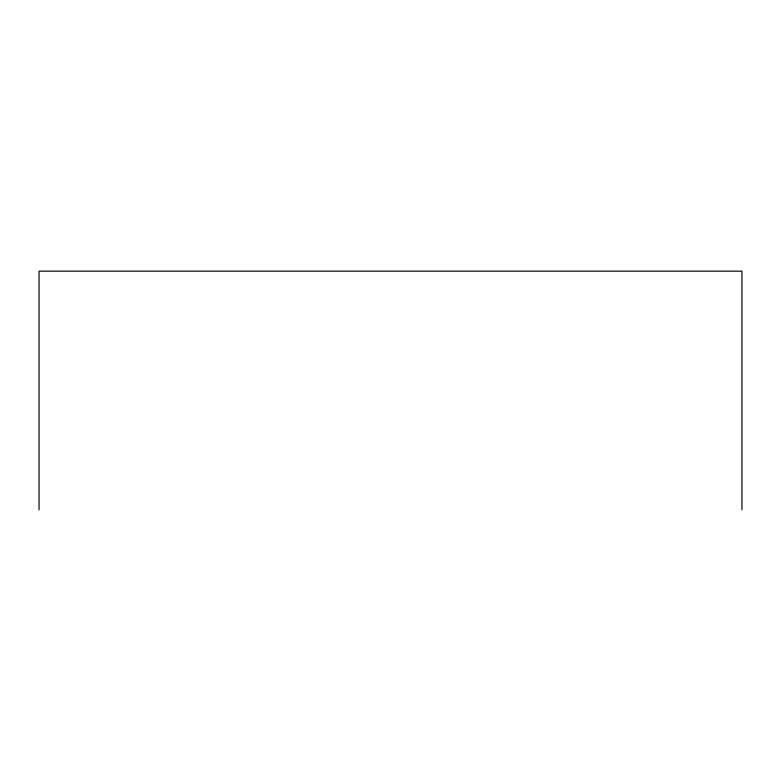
<?xml version="1.0" encoding="UTF-8"?>
<svg xmlns="http://www.w3.org/2000/svg" width="781" height="781" viewBox="0 0 781 781"><rect width="100%" height="100%" fill="white"/><g stroke="black" fill="none" stroke-linecap="round" stroke-linejoin="round"><path stroke-width="1.17" d="M741.95 509.837L741.95 271.163L39.05 271.163L39.05 509.837"/></g></svg>
